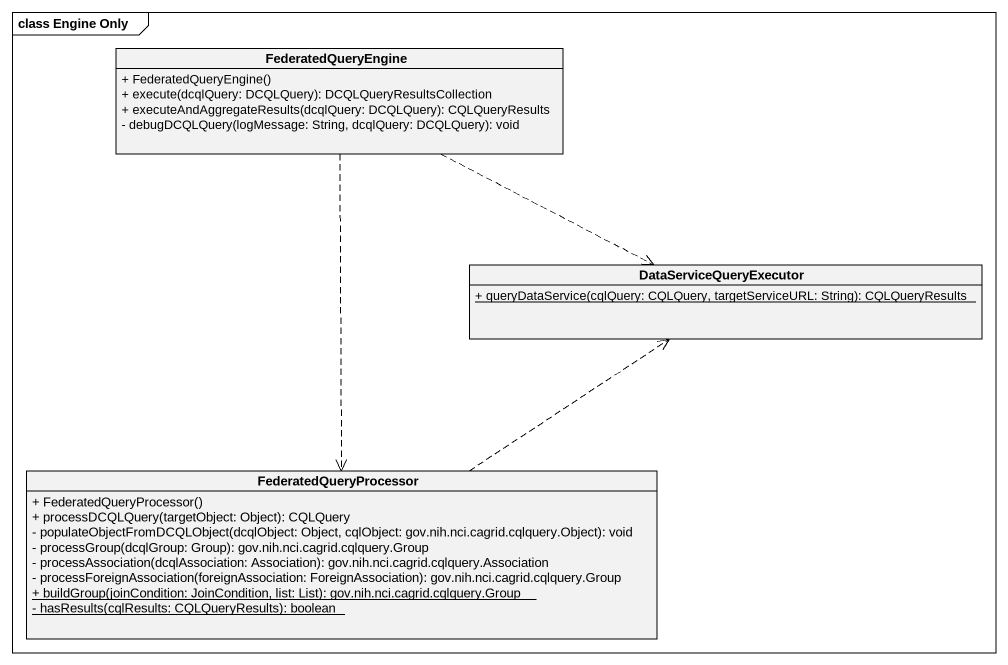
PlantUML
@startuml
mainframe class Engine Only
hide circle
hide empty members
skinparam classAttributeIconSize 0
class FederatedQueryEngine {
  + FederatedQueryEngine()
  + execute(dcqlQuery: DCQLQuery): DCQLQueryResultsCollection
  + executeAndAggregateResults(dcqlQuery: DCQLQuery): CQLQueryResults
  - debugDCQLQuery(logMessage: String, dcqlQuery: DCQLQuery): void
}
class DataServiceQueryExecutor {
  {static} + queryDataService(cqlQuery: CQLQuery, targetServiceURL: String): CQLQueryResults
}
class FederatedQueryProcessor {
  + FederatedQueryProcessor()
  + processDCQLQuery(targetObject: Object): CQLQuery
  - populateObjectFromDCQLObject(dcqlObject: Object, cqlObject: gov.nih.nci.cagrid.cqlquery.Object): void
  - processGroup(dcqlGroup: Group): gov.nih.nci.cagrid.cqlquery.Group
  - processAssociation(dcqlAssociation: Association): gov.nih.nci.cagrid.cqlquery.Association
  - processForeignAssociation(foreignAssociation: ForeignAssociation): gov.nih.nci.cagrid.cqlquery.Group
  {static} + buildGroup(joinCondition: JoinCondition, list: List): gov.nih.nci.cagrid.cqlquery.Group
  {static} - hasResults(cqlResults: CQLQueryResults): boolean
}
FederatedQueryEngine .right.> DataServiceQueryExecutor
FederatedQueryEngine ..> FederatedQueryProcessor
FederatedQueryProcessor .up.> DataServiceQueryExecutor
@enduml
